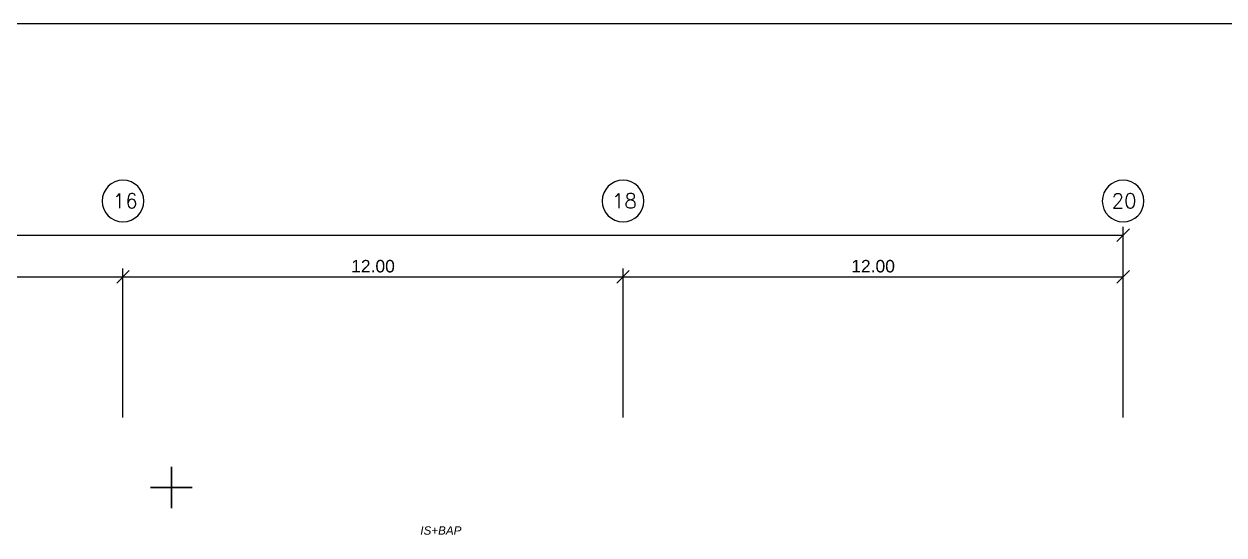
# Model space of a CAD drawing. Header units: metres. Extents: x 134472 to 303672, y 136880 to 366415.
# Drawn here: x 245722 to 274517, y 354142 to 366415 of the extents above; entities that cross this region are included whole.
import ezdxf
from ezdxf.enums import TextEntityAlignment as Align

# ---------------------------------------------------------------- set-up
doc = ezdxf.new("R2010")
doc.units = ezdxf.units.M
doc.header["$LTSCALE"] = 2
doc.header["$MEASUREMENT"] = 0
doc.header["$PDMODE"] = 2
doc.header["$PDSIZE"] = 500
doc.layers.add('0.30', color=1, linetype='Continuous', lineweight=30)
for name, color, linetype in [('CFD-Text', 7, 'Continuous'), ('hojo', 255, 'Continuous'), ('MOJI', 7, 'Continuous'), ('SUMPO 400', 6, 'Continuous')]:
    doc.layers.add(name, color=color, linetype=linetype)
doc.styles.add('A030-07$0$ROMANS', font='romans')
doc.styles.add('arial', font='arial.ttf')
doc.styles.add('Style-Arial', font='arial.ttf')

# ---------------------------------------------------------------- blocks, each defined once
blk = doc.blocks.new('_Oblique')
at = {"color": 0, "linetype": 'ByBlock', "lineweight": -2}
blk.add_line((0.5, 0.5), (-0.5, -0.5), dxfattribs=at)

msp = doc.modelspace()

# ---------------------------------------------------------------- linework, layer by layer
at = {"layer": '0.30'}
msp.add_point((249258.739, 355283.41), dxfattribs=at)
at = {"layer": 'CFD-Text', "flags": 128}
for points in [[(248096.586, 362662.877, 1), (248096.586, 361662.877, 1)], [(260096.586, 362662.877, 1), (260096.586, 361662.877, 1)], [(272096.586, 362662.877, 1), (272096.586, 361662.877, 1)]]:
    msp.add_lwpolyline(points, format="xyb", close=True, dxfattribs=at)
at = {"layer": 'hojo'}
msp.add_lwpolyline([(134472.159, 248215.259), (303672.159, 248215.259), (303672.159, 366415.259), (134472.159, 366415.259)], close=True, dxfattribs=at)
msp.add_lwpolyline([(134472.159, 248215.259), (303672.159, 248215.259), (303672.159, 366415.259), (134472.159, 366415.259)], close=True, dxfattribs=at)
at = {"layer": 'SUMPO 400', "lineweight": 0}
for p, q in [((272096.586, 357966.999), (272096.586, 361543.451)), ((248096.586, 356966.999), (248096.586, 360543.451)), ((248096.586, 356966.999), (248096.586, 360543.451)), ((260096.586, 356966.999), (260096.586, 360543.451)), ((260096.586, 356966.999), (260096.586, 360543.451)), ((272096.586, 356966.999), (272096.586, 360543.451))]:
    msp.add_line(p, q, dxfattribs=at)
at = {"layer": 'SUMPO 400'}
for p, q in [((158096.586, 361343.451), (272096.586, 361343.451)), ((236096.586, 360343.451), (248096.586, 360343.451)), ((248096.586, 360343.451), (260096.586, 360343.451)), ((260096.586, 360343.451), (272096.586, 360343.451))]:
    msp.add_line(p, q, dxfattribs=at)

# ---------------------------------------------------------------- block references
at = {"layer": 'SUMPO 400', "xscale": 300, "yscale": 300}
for p in [(272096.586, 361343.451), (248096.586, 360343.451), (260096.586, 360343.451), (272096.586, 360343.451)]:
    msp.add_blockref('_Oblique', p, dxfattribs=at)
at = {"layer": 'SUMPO 400', "xscale": 300, "yscale": 300, "rotation": 180}
for p in [(248096.586, 360343.451), (260096.586, 360343.451)]:
    msp.add_blockref('_Oblique', p, dxfattribs=at)

# ---------------------------------------------------------------- texts
at = {"layer": 'CFD-Text', "style": 'A030-07$0$ROMANS'}
for s, p in [('16', (248151.651, 362166.045)), ('18', (260127.709, 362166.045)), ('20', (272119.73, 362166.045))]:
    msp.add_text(s, height=350, rotation=0.0000273, dxfattribs=at).set_placement(p, align=Align.MIDDLE_CENTER)
at = {"layer": 'MOJI', "insert": (255231.757, 354350.841), "char_height": 200, "width": 1881.4929, "attachment_point": 1, "style": 'arial'}
msp.add_mtext('\\fArial|b0|i1|c0|p39;IS+BAP', dxfattribs=at)
at = {"layer": 'SUMPO 400', "lineweight": 50, "insert": (254096.586, 360596.623), "char_height": 300, "attachment_point": 5, "style": 'Style-Arial'}
msp.add_mtext('12.00', dxfattribs=at)
at = {"layer": 'SUMPO 400', "insert": (266096.586, 360596.623), "char_height": 300, "attachment_point": 5, "style": 'Style-Arial'}
msp.add_mtext('12.00', dxfattribs=at)

doc.saveas('drawing.dxf')
